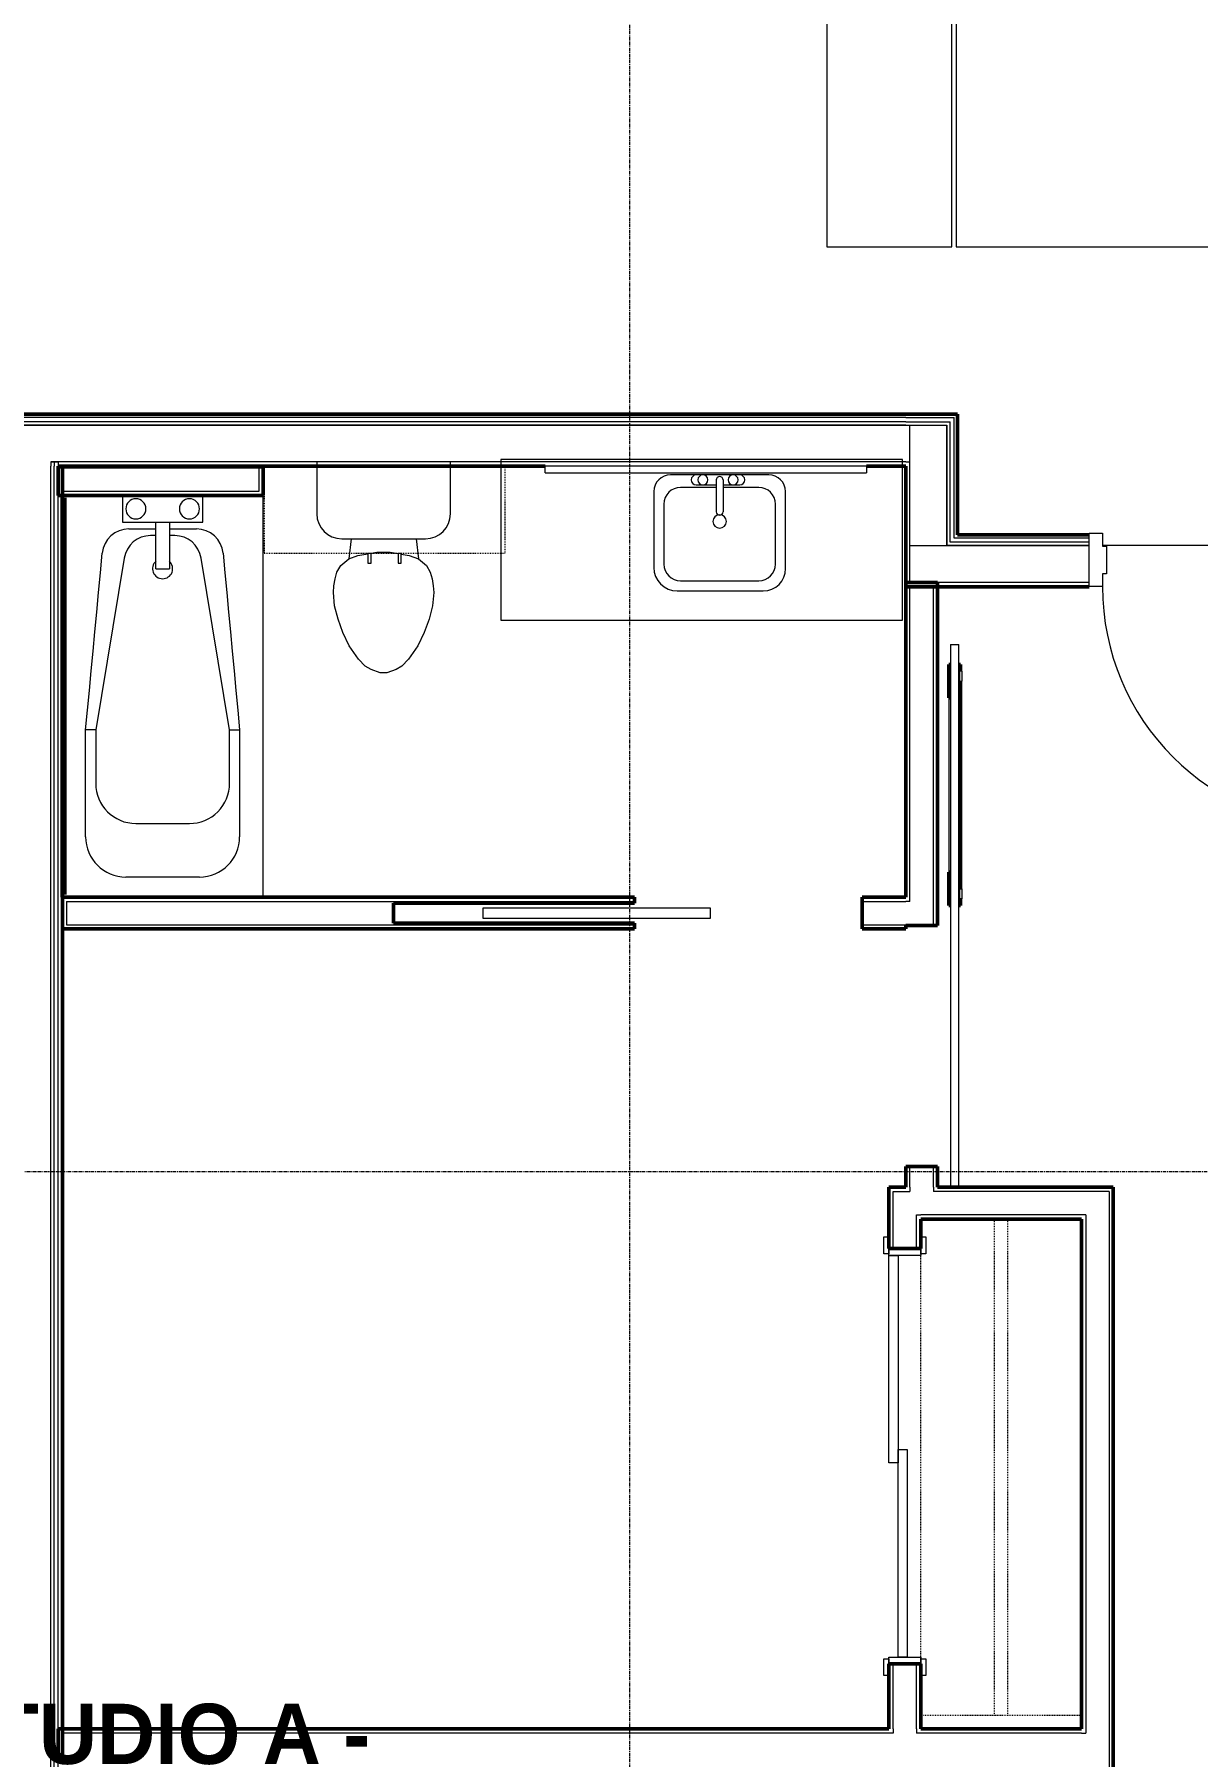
# Model space of a CAD drawing. Header units: inches. Extents: x -4218 to -1830, y 9767 to 12426.
# Drawn here: x -2916.3 to -2742.5, y 11447.9 to 11705.1 of the extents above; entities that cross this region are included whole.
import ezdxf

# ---------------------------------------------------------------- set-up
doc = ezdxf.new("R2010")
doc.units = ezdxf.units.IN
doc.header["$MEASUREMENT"] = 0
doc.linetypes.add('Dash', pattern=[0.25, 0.125, -0.125])
doc.linetypes.add('Grid Line 1_2_', pattern=[0.875, 0.5, -0.125, 0.125, -0.125])
for name, color, linetype, lineweight in [('0-1', 7, 'Continuous', 5), ('0-2', 252, 'Continuous', 9), ('0-3', 10, 'Continuous', 9), ('A-AREA-IDEN', 2, 'Continuous', 9), ('A-DOOR-1', 10, 'Continuous', 9), ('A-DOOR-2', 50, 'Continuous', 20), ('A-DOOR-3', 7, 'Continuous', 50), ('A-DOOR-FRAM-1', 50, 'Continuous', 20), ('A-FLOR-3', 10, 'Continuous', 9), ('A-FLOR-4', 192, 'Continuous', 9), ('A-WALL-1', 7, 'Continuous', 50), ('A-WALL-2', 250, 'Continuous', 13), ('A-WALL-3', 253, 'Continuous', 9), ('A-WALL-4', 252, 'Continuous', 9), ('I-WALL-1', 7, 'Continuous', 50), ('P-SANR-FIXT-1', 10, 'Continuous', 9), ('P-SANR-FIXT-2', 253, 'Continuous', 9), ('P-SANR-FIXT-3', 252, 'Continuous', 9), ('P-SANR-FIXT-4', 254, 'Continuous', 9), ('Q-CASE-2', 252, 'Continuous', 9), ('Q-CASE-3', 10, 'Continuous', 9), ('Q-CASE-4', 10, 'Dash', 9), ('Q-CASE-5', 254, 'Continuous', 9), ('Q-CASE-HDLN-1', 10, 'Dash', 9), ('S-GRID-1', 1, 'Grid Line 1_2_', 9)]:
    doc.layers.add(name, color=color, linetype=linetype, lineweight=lineweight)
doc.styles.add('Century Gothic_B', font='GOTHICB.TTF', dxfattribs={"height": 9})

# ---------------------------------------------------------------- blocks, each defined once
blk = doc.blocks.new('POCKET - FLUSH - 2-10 x 6-8-2882529-BACKGROUND - 2ND FLOOR')
at = {"layer": 'A-DOOR-2'}
for p, q in [((-39.67, 0.75), (-39.67, -0.75)), ((-5.67, 0.75), (-39.67, 0.75)), ((-5.67, -0.75), (-5.67, 0.75)), ((-39.67, -0.75), (-5.67, -0.75))]:
    blk.add_line(p, q, dxfattribs=at)
blk = doc.blocks.new('SLIDING - FLUSH - 5-0 x 6-8-3203586-BACKGROUND - 2ND FLOOR')
at = {"layer": 'A-DOOR-1'}
for p, q in [((-32.75, 3.25), (-30.25, 3.25)), ((-32.75, 2.5), (-32.75, 3.25)), ((-30.25, 3.25), (-30.25, 2.5)), ((30.25, 3.25), (32.75, 3.25)), ((30.25, 2.5), (30.25, 3.25)), ((32.75, 3.25), (32.75, 2.5)), ((-30.25, 2.5), (-32.75, 2.5)), ((32.75, 2.5), (30.25, 2.5)), ((-32.75, -2.25), (-30.25, -2.25)), ((-32.75, -3), (-32.75, -2.25)), ((-30.25, -2.25), (-30.25, -3)), ((30.25, -2.25), (32.75, -2.25)), ((30.25, -3), (30.25, -2.25)), ((32.75, -2.25), (32.75, -3)), ((-30.25, -3), (-32.75, -3)), ((32.75, -3), (30.25, -3))]:
    blk.add_line(p, q, dxfattribs=at)
at = {"layer": 'A-DOOR-2'}
for p, q in [((-1, -0.88), (-1, 0.5)), ((-1, 0.5), (30, 0.5)), ((30, 0.5), (30, -0.88)), ((-30, -2.25), (-30, -0.88)), ((-30, -0.88), (1, -0.88)), ((1, -2.25), (-30, -2.25)), ((30, -0.88), (-1, -0.88)), ((1, -0.88), (1, -2.25))]:
    blk.add_line(p, q, dxfattribs=at)
at = {"layer": 'A-DOOR-FRAM-1'}
for p, q in [((-31, -2.25), (-31, 2.5)), ((-31, 2.5), (-30, 2.5)), ((-30, 2.5), (-30, -2.25)), ((30, 2.5), (31, 2.5)), ((30, -2.25), (30, 2.5)), ((31, 2.5), (31, -2.25)), ((-30, -2.25), (-31, -2.25)), ((31, -2.25), (30, -2.25))]:
    blk.add_line(p, q, dxfattribs=at)
blk = doc.blocks.new('BARN - FLUSH - 3-0 x 7-0 BARN DOOR-V30-BACKGROUND - 2ND FLOOR')
at = {"layer": 'A-DOOR-1'}
for p, q in [((21, 5.57), (-60, 5.57)), ((-60, 4.95), (-60, 5.57)), ((-56, 6), (-54.5, 6)), ((-56, 6), (-56, 5.67)), ((-56, 5.67), (-54.5, 5.67)), ((-54.5, 5.67), (-54.5, 6)), ((-23.5, 6), (-22, 6)), ((-23.5, 5.67), (-23.5, 6)), ((-23.5, 5.67), (-22, 5.67)), ((-22, 6), (-22, 5.67)), ((21, 5.57), (21, 4.95)), ((-60, 4.32), (-60, 4.95)), ((-60, 4.32), (21, 4.32)), ((-52, 4.07), (-26, 4.07)), ((21, 4.95), (21, 4.32))]:
    blk.add_line(p, q, dxfattribs=at)
at = {"layer": 'A-DOOR-3'}
for p, q in [((-57, 5.82), (-56, 5.82)), ((-57, 5.57), (-57, 5.82)), ((-54.5, 5.82), (-23.5, 5.82)), ((-22, 5.82), (-21, 5.82)), ((-21, 5.82), (-21, 5.57)), ((-57, 4.07), (-57, 4.32)), ((-52, 4.07), (-57, 4.07)), ((-52, 4.33), (-52, 4.07)), ((-26, 4.07), (-26, 4.32)), ((-21, 4.07), (-26, 4.07)), ((-21, 4.32), (-21, 4.07))]:
    blk.add_line(p, q, dxfattribs=at)
blk = doc.blocks.new('OD_CW_Closet - OD_CW_Closet-2472542-BACKGROUND - 2ND FLOOR')
at = {"layer": 'Q-CASE-HDLN-1'}
for p, q in [((0.74, -24), (0.74, 0)), ((0.74, 0), (74.9, 0)), ((74.9, 0), (74.9, -24)), ((0.74, -11), (74.9, -11)), ((0.74, -13), (74.9, -13)), ((74.9, -24), (0.74, -24))]:
    blk.add_line(p, q, dxfattribs=at)
blk = doc.blocks.new('M_Sink Vanity-Square - 500 x 440mm-V47-BACKGROUND - 2ND FLOOR')
at = {"layer": 'P-SANR-FIXT-1'}
for p, q in [((7.96, 7.09), (-6.72, 7.09)), ((0.12, 5.22), (-5.22, 5.22)), ((3.62, 7.09), (-2.88, 7.09)), ((-2.88, 5.59), (0.12, 5.59)), ((0.12, 6.33), (0.12, 1.59)), ((1.12, 6.33), (1.12, 1.59)), ((1.12, 5.59), (3.62, 5.59)), ((6.46, 5.22), (1.12, 5.22)), ((-9.22, 4.59), (-9.22, -6.73)), ((-7.72, 2.72), (-7.72, -6.23)), ((8.96, -6.23), (8.96, 2.72)), ((10.46, -6.91), (10.46, 4.59)), ((-5.72, -10.23), (7.14, -10.23)), ((-5.22, -8.73), (6.46, -8.73))]:
    blk.add_line(p, q, dxfattribs=at)
for centre, radius, start, end in [((-6.72, 4.59), 2.5, 90, 180), ((-5.22, 2.72), 2.5, 90, 180), ((-2.88, 6.34), 0.75, 90, 270), ((-1.88, 6.34), 0.75, 360, 180), ((-1.88, 6.34), 0.75, 180, 0), ((0.62, 6.33), 0.5, 360, 180), ((2.62, 6.34), 0.75, 360, 180), ((2.62, 6.34), 0.75, 180, 360), ((3.62, 6.34), 0.75, 270, 90), ((6.46, 2.72), 2.5, 0, 90), ((7.96, 4.59), 2.5, 360, 90), ((0.62, 0.13), 1, 360, 180), ((0.62, 0.13), 1, 180, 0), ((0.62, 1.59), 0.5, 180, 0), ((-5.72, -6.73), 3.5, 180, 270), ((-5.22, -6.23), 2.5, 180, 270), ((6.46, -6.23), 2.5, 270, 0), ((7.14, -6.91), 3.32, 270, 0)]:
    blk.add_arc(centre, radius, start, end, dxfattribs=at)
blk = doc.blocks.new('Toilet-Domestic-3D - Toilet-Domestic-3D-V133-BACKGROUND - 2ND FLOOR')
at = {"layer": 'P-SANR-FIXT-1'}
for p, q in [((-3.74, 10), (-2.74, 11)), ((-2.74, 11), (-1.87, 11.5)), ((-1.87, 11.5), (-0.5, 12)), ((-0.5, 12), (0.5, 12)), ((0.5, 12), (1.87, 11.5)), ((1.87, 11.5), (2.74, 11)), ((2.74, 11), (3.74, 10)), ((-6.06, 6), (-5.13, 8)), ((-5.13, 8), (-3.74, 10)), ((3.74, 10), (5.13, 8)), ((5.13, 8), (6.06, 6)), ((-6.79, 4), (-6.06, 6)), ((6.06, 6), (6.79, 4)), ((-7.33, 1.99), (-6.79, 4)), ((6.79, 4), (7.33, 1.99)), ((-7.5, 0), (-7.33, 1.99)), ((7.33, 1.99), (7.5, 0)), ((-7.41, -1), (-7.5, 0)), ((-7.24, -2), (-7.41, -1)), ((-6.97, -3), (-7.24, -2)), ((7.24, -2), (6.97, -3)), ((7.41, -1), (7.24, -2)), ((7.5, 0), (7.41, -1)), ((-6.4, -4), (-6.97, -3)), ((-5.21, -5), (-6.4, -4)), ((-3.84, -5.5), (-5.21, -5)), ((-4.86, -8.02), (-5.21, -5)), ((5.21, -5), (3.84, -5.5)), ((4.86, -8.02), (5.21, -5)), ((6.4, -4), (5.21, -5)), ((6.97, -3), (6.4, -4)), ((-2.65, -5.71), (-3.84, -5.5)), ((-1, -6), (-2.16, -5.8)), ((1, -6), (-1, -6)), ((1.85, -5.85), (1, -6)), ((3.84, -5.5), (2.34, -5.76)), ((6.25, -8.02), (-6.25, -8.02)), ((-9.98, -11.75), (-9.98, -18.85)), ((9.98, -18.85), (9.98, -11.75))]:
    blk.add_line(p, q, dxfattribs=at)
for centre, start, end in [((-6.25, -11.75), 90, 180), ((6.25, -11.75), 0, 90)]:
    blk.add_arc(centre, 3.73, start, end, dxfattribs=at)
at = {"layer": 'P-SANR-FIXT-2'}
blk.add_line((-9.98, -19.48), (9.98, -19.48), dxfattribs=at)
at = {"layer": 'P-SANR-FIXT-3'}
for p, q in [((-9.98, -18.85), (-9.98, -19.48)), ((9.98, -19.48), (9.98, -18.85))]:
    blk.add_line(p, q, dxfattribs=at)
blk = doc.blocks.new('Bath Vanity - Bath Vanity 60_-V170-BACKGROUND - 2ND FLOOR')
at = {"layer": 'Q-CASE-2'}
for p, q in [((30.74, 0), (-29.26, 0)), ((-29.26, 0), (-29.26, -1)), ((30.74, -0.38), (30.74, 0)), ((30.74, -1), (30.74, -0.38))]:
    blk.add_line(p, q, dxfattribs=at)
at = {"layer": 'Q-CASE-3'}
for p, q in [((-29.26, -1), (-29.26, -24)), ((30.74, -24), (30.74, -1)), ((-29.26, -24), (30.74, -24))]:
    blk.add_line(p, q, dxfattribs=at)
blk = doc.blocks.new('Bath Tub - Maestro - 60_x30_-V126-BACKGROUND - 2ND FLOOR')
at = {"layer": 'P-SANR-FIXT-1'}
for p, q in [((59.62, 0), (0.37, 0)), ((35, -5), (9.35, -9.26)), ((35, -3.5), (51, -3.5)), ((35, -5), (35, -3.5)), ((43, -5), (35, -5)), ((4, -9), (0.37, -9)), ((4, -14), (4, -9)), ((5, -14), (5, -9.96)), ((57, -9.5), (57, -20.5)), ((49, -19), (49, -11)), ((4, -16), (4, -14)), ((4, -14), (10.94, -14)), ((6, -13.2), (6, -14)), ((10.94, -16), (10.94, -14)), ((4, -21), (4, -16)), ((10.94, -16), (4, -16)), ((5, -20.04), (5, -16)), ((6, -16), (6, -16.8)), ((0.37, -21), (4, -21)), ((9.35, -20.74), (35, -25)), ((35, -25), (35, -26.5)), ((35, -25), (43, -25)), ((51, -26.5), (35, -26.5))]:
    blk.add_line(p, q, dxfattribs=at)
at = {"layer": 'P-SANR-FIXT-1', "flags": 128}
for points in [[(8.63, -5.97), (11.56, -5.7), (14.49, -5.42), (17.42, -5.15), (20.35, -4.87), (23.28, -4.6), (26.21, -4.32), (29.14, -4.05), (32.07, -3.77), (35, -3.5)], [(35, -26.5), (32.07, -26.23), (29.14, -25.95), (26.21, -25.68), (23.28, -25.4), (20.35, -25.13), (17.42, -24.85), (14.49, -24.58), (11.56, -24.3), (8.63, -24.03)]]:
    blk.add_lwpolyline(points, dxfattribs=at)
at = {"layer": 'P-SANR-FIXT-1'}
for centre, radius, start, end in [((43, -11), 6, 360, 90), ((51, -9.5), 6, 0, 90), ((9, -9.96), 4, 95.3558, 180), ((2, -11), 1.5, 0, 180), ((10, -13.2), 4, 99.4223, 180), ((2, -11), 1.5, 180, 360), ((10.94, -15), 1.5, 0, 137.9289), ((10.94, -15), 1.5, 222.0711, 360), ((2, -19), 1.5, 0, 180), ((10, -16.8), 4, 180, 260.5777), ((2, -19), 1.5, 180, 360), ((9, -20.04), 4, 180, 264.6442), ((43, -19), 6, 270, 0), ((51, -20.5), 6, 270, 0)]:
    blk.add_arc(centre, radius, start, end, dxfattribs=at)
at = {"layer": 'P-SANR-FIXT-2'}
for p, q in [((0, 0), (0, -9)), ((60, -29.97), (60, 0)), ((0, -9), (0, -21)), ((0, -21), (0, -29.97)), ((0, -30), (60, -30))]:
    blk.add_line(p, q, dxfattribs=at)
at = {"layer": 'P-SANR-FIXT-3'}
for p, q in [((0.37, 0), (0, 0)), ((60, 0), (59.62, 0)), ((0.37, -9), (0, -9)), ((0, -21), (0.37, -21))]:
    blk.add_line(p, q, dxfattribs=at)
at = {"layer": 'P-SANR-FIXT-4'}
blk.add_line((0, -9), (0, -21), dxfattribs=at)
blk = doc.blocks.new('BATHROOM MIRROR - BATHROOM MIRROR 48_-3124766-BACKGROUND - 2ND FLOOR')
at = {"layer": 'Q-CASE-3'}
for p, q in [((24.74, 24), (-23.26, 24)), ((-23.26, 23), (-23.26, 24)), ((24.74, 24), (24.74, 23)), ((-23.26, 23), (24.74, 23))]:
    blk.add_line(p, q, dxfattribs=at)
at = {"layer": 'Q-CASE-5'}
blk.add_line((21.74, 24), (-20.26, 24), dxfattribs=at)
blk = doc.blocks.new('300 Series Wall Hung Cabinet_326 - 36_-2909952-BACKGROUND - 2ND FLOOR')
at = {"layer": 'Q-CASE-3'}
for p, q in [((-2.5, -13.19), (-2.01, -13.19)), ((-2.5, -13.19), (-2.5, -14.69)), ((-2.5, -14.69), (-2.01, -14.69)), ((-2.01, -14.69), (-2.01, -13.19)), ((2, -13.19), (2.49, -13.19)), ((2, -13.19), (2, -14.69)), ((2, -14.69), (2.49, -14.69)), ((2.49, -14.69), (2.49, -13.19))]:
    blk.add_line(p, q, dxfattribs=at)
at = {"layer": 'Q-CASE-4'}
for p, q in [((18, -0.19), (-18, -0.19)), ((-18, -0.19), (-18, -13.19)), ((18, -13.19), (18, -0.19)), ((-18, -13.19), (18, -13.19))]:
    blk.add_line(p, q, dxfattribs=at)
blk = doc.blocks.new('CTR - 1st Phase - Unit Layouts_rvt-1-BACKGROUND - 2ND FLOOR')
at = {"layer": 'A-WALL-1'}
for p, q in [((-2882.07, 11640.61), (-2912.7, 11640.61)), ((-2912.7, 11640.61), (-2912.7, 11640.36)), ((-2912.7, 11640.36), (-2912.7, 11636.86)), ((-2882.07, 11640.36), (-2882.07, 11640.61)), ((-2882.07, 11636.86), (-2882.07, 11640.36)), ((-2912.7, 11636.86), (-2912.7, 11636.24)), ((-2912.7, 11636.24), (-2882.07, 11636.24)), ((-2911.73, 11636.24), (-2912.11, 11636.24)), ((-2912.11, 11636.24), (-2912.11, 11576.24)), ((-2911.73, 11576.61), (-2911.73, 11635.86)), ((-2882.07, 11636.24), (-2882.07, 11636.86)), ((-2786.1, 11623.26), (-2786.1, 11576.24)), ((-2785.47, 11623.26), (-2786.1, 11623.26)), ((-2781.97, 11623.26), (-2785.47, 11623.26)), ((-2781.35, 11623.26), (-2781.97, 11623.26)), ((-2781.35, 11571.99), (-2781.35, 11623.26)), ((-2912.11, 11576.24), (-2911.73, 11576.24)), ((-2826.62, 11576.24), (-2912.07, 11576.24)), ((-2912.07, 11576.24), (-2912.07, 11575.61)), ((-2826.62, 11575.36), (-2826.62, 11576.24)), ((-2786.1, 11576.24), (-2792.62, 11576.24)), ((-2792.62, 11576.24), (-2792.62, 11571.49)), ((-2912.07, 11575.61), (-2912.07, 11572.11)), ((-2862.62, 11572.36), (-2862.62, 11575.36)), ((-2862.62, 11575.36), (-2826.62, 11575.36)), ((-2912.07, 11572.11), (-2912.07, 11571.49)), ((-2912.07, 11571.49), (-2826.62, 11571.49)), ((-2826.62, 11572.36), (-2862.62, 11572.36)), ((-2826.62, 11571.49), (-2826.62, 11572.36)), ((-2792.62, 11571.49), (-2786.1, 11571.49)), ((-2786.1, 11571.99), (-2781.35, 11571.99)), ((-2786.1, 11571.49), (-2786.1, 11571.99)), ((-2786.1, 11535.99), (-2786.1, 11532.89)), ((-2781.35, 11535.99), (-2786.1, 11535.99)), ((-2781.35, 11532.89), (-2781.35, 11535.99)), ((-2788.62, 11532.89), (-2788.62, 11523.73)), ((-2788, 11532.89), (-2788.62, 11532.89)), ((-2786.1, 11532.89), (-2788, 11532.89)), ((-2755.1, 11532.89), (-2781.35, 11532.89)), ((-2755.1, 11532.26), (-2755.1, 11532.89)), ((-2755.1, 11528.14), (-2755.1, 11532.26)), ((-2783.87, 11523.73), (-2783.87, 11528.14)), ((-2783.87, 11528.14), (-2759.85, 11528.14)), ((-2759.85, 11528.14), (-2759.85, 11451.99)), ((-2755.1, 11425.23), (-2755.1, 11528.14)), ((-2788.62, 11523.73), (-2783.87, 11523.73)), ((-2788.62, 11461.73), (-2788.62, 11451.99)), ((-2783.87, 11461.73), (-2788.62, 11461.73)), ((-2783.87, 11451.99), (-2783.87, 11461.73)), ((-2788.62, 11451.99), (-2912.7, 11451.99)), ((-2912.7, 11451.99), (-2912.7, 11451.36)), ((-2912.7, 11451.36), (-2912.7, 11447.86)), ((-2759.85, 11451.99), (-2783.87, 11451.99))]:
    blk.add_line(p, q, dxfattribs=at)
at = {"layer": 'A-WALL-2'}
for p, q in [((-2912.7, 11640.36), (-2912.07, 11640.36)), ((-2912.7, 11640.36), (-2912.07, 11640.36)), ((-2912.07, 11640.36), (-2882.7, 11640.36)), ((-2912.07, 11640.36), (-2912.07, 11636.86)), ((-2882.7, 11640.36), (-2882.07, 11640.36)), ((-2882.7, 11640.36), (-2882.07, 11640.36)), ((-2882.7, 11636.86), (-2882.7, 11640.36)), ((-2912.07, 11636.86), (-2882.7, 11636.86)), ((-2785.47, 11575.61), (-2785.47, 11622.64)), ((-2781.97, 11622.64), (-2785.47, 11622.64)), ((-2781.97, 11571.99), (-2781.97, 11622.64)), ((-2911.45, 11575.61), (-2826.62, 11575.61)), ((-2911.45, 11575.61), (-2911.45, 11572.11)), ((-2792.62, 11575.61), (-2786.1, 11575.61)), ((-2785.47, 11575.61), (-2786.1, 11575.61)), ((-2911.45, 11572.11), (-2826.62, 11572.11)), ((-2792.62, 11572.11), (-2786.1, 11572.11)), ((-2785.47, 11572.11), (-2786.1, 11572.11)), ((-2785.47, 11571.99), (-2785.47, 11572.11)), ((-2785.47, 11532.89), (-2785.47, 11535.99)), ((-2781.97, 11532.89), (-2781.97, 11535.99)), ((-2788, 11523.73), (-2788, 11532.26)), ((-2788, 11532.26), (-2785.47, 11532.26)), ((-2785.47, 11532.89), (-2785.47, 11532.26)), ((-2781.97, 11532.89), (-2781.97, 11532.26)), ((-2755.72, 11532.26), (-2781.97, 11532.26)), ((-2755.72, 11532.26), (-2755.72, 11528.76)), ((-2784.5, 11523.73), (-2784.5, 11528.76)), ((-2784.5, 11528.76), (-2783.87, 11528.76)), ((-2759.22, 11528.76), (-2783.87, 11528.76)), ((-2759.22, 11528.76), (-2759.22, 11528.14)), ((-2759.22, 11528.14), (-2759.22, 11451.36)), ((-2755.72, 11528.76), (-2755.72, 11528.14)), ((-2755.72, 11528.14), (-2755.72, 11425.85)), ((-2788, 11451.99), (-2788, 11461.73)), ((-2784.5, 11451.99), (-2784.5, 11461.73)), ((-2912.07, 11451.36), (-2912.07, 11447.86)), ((-2788, 11451.36), (-2912.07, 11451.36)), ((-2788, 11451.99), (-2788, 11451.36)), ((-2784.5, 11451.99), (-2784.5, 11451.36)), ((-2759.85, 11451.36), (-2784.5, 11451.36)), ((-2759.85, 11451.36), (-2759.22, 11451.36))]:
    blk.add_line(p, q, dxfattribs=at)
at = {"layer": 'A-WALL-3'}
for p, q in [((-2912.11, 11636.24), (-2912.11, 11576.24)), ((-2912.07, 11636.24), (-2911.73, 11636.24)), ((-2911.73, 11576.24), (-2912.07, 11576.24))]:
    blk.add_line(p, q, dxfattribs=at)
at = {"layer": 'A-WALL-4'}
blk.add_line((-2911.73, 11576.61), (-2911.73, 11635.86), dxfattribs=at)
at = {"layer": '0-2'}
for name, p in [('300 Series Wall Hung Cabinet_326 - 36_-2909952-BACKGROUND - 2ND FLOOR', (-2863.95, 11640.8)), ('Bath Vanity - Bath Vanity 60_-V170-BACKGROUND - 2ND FLOOR', (-2817.31, 11641.61)), ('BATHROOM MIRROR - BATHROOM MIRROR 48_-3124766-BACKGROUND - 2ND FLOOR', (-2816.69, 11616.61)), ('M_Sink Vanity-Square - 500 x 440mm-V47-BACKGROUND - 2ND FLOOR', (-2814.52, 11632.22)), ('POCKET - FLUSH - 2-10 x 6-8-2882529-BACKGROUND - 2ND FLOOR', (-2809.62, 11573.86))]:
    blk.add_blockref(name, p, dxfattribs=at)
for name, p, rotation in [('Toilet-Domestic-3D - Toilet-Domestic-3D-V133-BACKGROUND - 2ND FLOOR', (-2864.11, 11621.76), 180), ('Bath Tub - Maestro - 60_x30_-V126-BACKGROUND - 2ND FLOOR', (-2882.11, 11636.24), 269.9999999997987), ('BARN - FLUSH - 3-0 x 7-0 BARN DOOR-V30-BACKGROUND - 2ND FLOOR', (-2783.72, 11553.99), 269.9999999999983), ('OD_CW_Closet - OD_CW_Closet-2472542-BACKGROUND - 2ND FLOOR', (-2783.85, 11453.24), 90.00000000001617), ('SLIDING - FLUSH - 5-0 x 6-8-3203586-BACKGROUND - 2ND FLOOR', (-2786.37, 11492.73), 269.9999999999755)]:
    blk.add_blockref(name, p, dxfattribs=dict(at, rotation=rotation))
blk = doc.blocks.new('HOLLOW METAL - UNIT DOOR-2191977-BACKGROUND - 2ND FLOOR')
at = {"layer": 'A-DOOR-1'}
blk.add_arc((18, -4.125), 36, 180, 270, dxfattribs=at)
at = {"layer": 'A-DOOR-2'}
for p, q in [((16.25, -4.125), (18, -4.125)), ((16.25, -40.125), (16.25, -4.125)), ((18, -4.125), (18, -40.125)), ((18, -40.125), (16.25, -40.125))]:
    blk.add_line(p, q, dxfattribs=at)
at = {"layer": 'A-DOOR-FRAM-1'}
for p, q in [((-20, 3.875), (-18, 3.875)), ((-20, -4.125), (-20, 3.875)), ((-18, 3.875), (-18, 1.9375)), ((18, 3.875), (20, 3.875)), ((18, 1.9375), (18, 3.875)), ((20, 3.875), (20, -4.125)), ((-18, 1.9375), (-17.375, 1.9375)), ((-17.375, 1.9375), (-17.375, -2.1875)), ((17.375, 1.9375), (18, 1.9375)), ((17.375, -2.1875), (17.375, 1.9375)), ((-18, -2.1875), (-18, -4.125)), ((-17.375, -2.1875), (-18, -2.1875)), ((18, -2.1875), (17.375, -2.1875)), ((18, -4.125), (18, -2.1875)), ((-18, -4.125), (-20, -4.125)), ((20, -4.125), (18, -4.125))]:
    blk.add_line(p, q, dxfattribs=at)
blk = doc.blocks.new('CTR - 1st Phase - Common Walls_rvt-1-BACKGROUND - 2ND FLOOR')
at = {"layer": 'A-FLOR-3'}
for p, q in [((-2779.2, 11673.39), (-2779.2, 11735.36)), ((-2778.57, 11737.3), (-2778.57, 11673.39)), ((-2797.9, 11717.61), (-2797.9, 11673.39)), ((-2797.9, 11673.39), (-2779.2, 11673.39)), ((-2778.57, 11673.39), (-2739.92, 11673.39))]:
    blk.add_line(p, q, dxfattribs=at)
at = {"layer": 'A-WALL-2'}
for p, q in [((-2786.1, 11647.86), (-3018.77, 11647.86)), ((-2786.1, 11647.86), (-2779.47, 11647.86)), ((-2779.47, 11647.86), (-2778.85, 11647.86)), ((-2778.85, 11630.36), (-2778.85, 11647.86)), ((-2786.1, 11647.24), (-3018.77, 11647.24)), ((-2786.1, 11646.74), (-3018.77, 11646.74)), ((-2786.1, 11647.24), (-2779.97, 11647.24)), ((-2786.1, 11646.74), (-2785.47, 11646.74)), ((-2785.47, 11646.74), (-2779.97, 11646.74)), ((-2779.97, 11647.24), (-2779.47, 11647.24)), ((-2779.97, 11630.36), (-2779.97, 11646.74)), ((-2779.47, 11630.36), (-2779.47, 11647.24)), ((-2913.82, 11641.24), (-2913.32, 11641.24)), ((-2913.82, 11641.24), (-2913.82, 11640.61)), ((-2913.32, 11641.24), (-2913.82, 11641.24)), ((-2913.82, 11255.64), (-2913.82, 11640.61)), ((-2913.32, 11641.24), (-2912.7, 11641.24)), ((-2913.32, 11641.24), (-2913.32, 11640.61)), ((-2912.7, 11641.24), (-2913.32, 11641.24)), ((-2913.32, 11255.64), (-2913.32, 11640.61)), ((-2912.7, 11641.24), (-2912.7, 11640.61)), ((-2786.1, 11641.24), (-2912.7, 11641.24)), ((-2912.7, 11255.64), (-2912.7, 11640.61)), ((-2786.1, 11641.24), (-2785.47, 11641.24)), ((-2785.47, 11630.36), (-2785.47, 11641.24)), ((-2785.47, 11628.74), (-2785.47, 11630.36)), ((-2779.97, 11629.24), (-2779.97, 11630.36)), ((-2779.47, 11629.86), (-2779.47, 11630.36)), ((-2779.47, 11629.24), (-2779.47, 11629.86)), ((-2778.85, 11629.86), (-2778.85, 11630.36)), ((-2758.72, 11629.86), (-2778.85, 11629.86)), ((-2785.47, 11623.24), (-2785.47, 11628.74)), ((-2779.97, 11628.74), (-2779.97, 11629.24)), ((-2758.72, 11628.74), (-2779.97, 11628.74)), ((-2758.72, 11629.24), (-2779.47, 11629.24)), ((-2758.72, 11623.24), (-2785.47, 11623.24))]:
    blk.add_line(p, q, dxfattribs=at)
at = {"layer": 'I-WALL-1'}
for p, q in [((-2786.1, 11648.36), (-3018.77, 11648.36)), ((-2778.85, 11648.36), (-2786.1, 11648.36)), ((-2778.35, 11648.36), (-2778.85, 11648.36)), ((-2778.35, 11630.36), (-2778.35, 11648.36)), ((-2912.07, 11446.86), (-2912.07, 11640.61)), ((-2912.07, 11640.61), (-2839.95, 11640.61)), ((-2791.95, 11640.61), (-2786.1, 11640.61)), ((-2786.1, 11640.61), (-2786.1, 11630.36)), ((-2786.1, 11630.36), (-2786.1, 11623.24)), ((-2758.72, 11630.36), (-2778.35, 11630.36)), ((-2786.1, 11623.24), (-2786.1, 11622.61)), ((-2786.1, 11622.61), (-2758.72, 11622.61))]:
    blk.add_line(p, q, dxfattribs=at)
at = {"layer": '0-3'}
blk.add_blockref('HOLLOW METAL - UNIT DOOR-2191977-BACKGROUND - 2ND FLOOR', (-2738.72, 11626.74), dxfattribs=at)

msp = doc.modelspace()

# ---------------------------------------------------------------- linework, layer by layer
at = {"layer": 'A-FLOR-4'}
for p, q in [((-3025.4, 11646.74), (-2779.97, 11646.74)), ((-2785.47, 11628.74), (-2785.47, 11646.74)), ((-2779.97, 11646.74), (-2779.97, 11628.74)), ((-2785.47, 11628.74), (-2758.72, 11628.74)), ((-2720.72, 11628.74), (-2756.72, 11628.74))]:
    msp.add_line(p, q, dxfattribs=at)
at = {"layer": 'S-GRID-1'}
for p, q in [((-2827.32, 9836.18), (-2827.32, 12376.81)), ((-1830.2, 11535.19), (-4168.71, 11535.19))]:
    msp.add_line(p, q, dxfattribs=at)

# ---------------------------------------------------------------- block references
at = {"layer": '0-1'}
for name in ['CTR - 1st Phase - Unit Layouts_rvt-1-BACKGROUND - 2ND FLOOR', 'CTR - 1st Phase - Common Walls_rvt-1-BACKGROUND - 2ND FLOOR']:
    msp.add_blockref(name, (0, 0), dxfattribs=at)

# ---------------------------------------------------------------- texts
at = {"layer": 'A-AREA-IDEN', "insert": (-2930.97, 11455.75), "char_height": 9, "width": 79.083, "attachment_point": 1, "style": 'Century Gothic_B'}
msp.add_mtext('STUDIO A -', dxfattribs=at)

doc.saveas('drawing.dxf')
